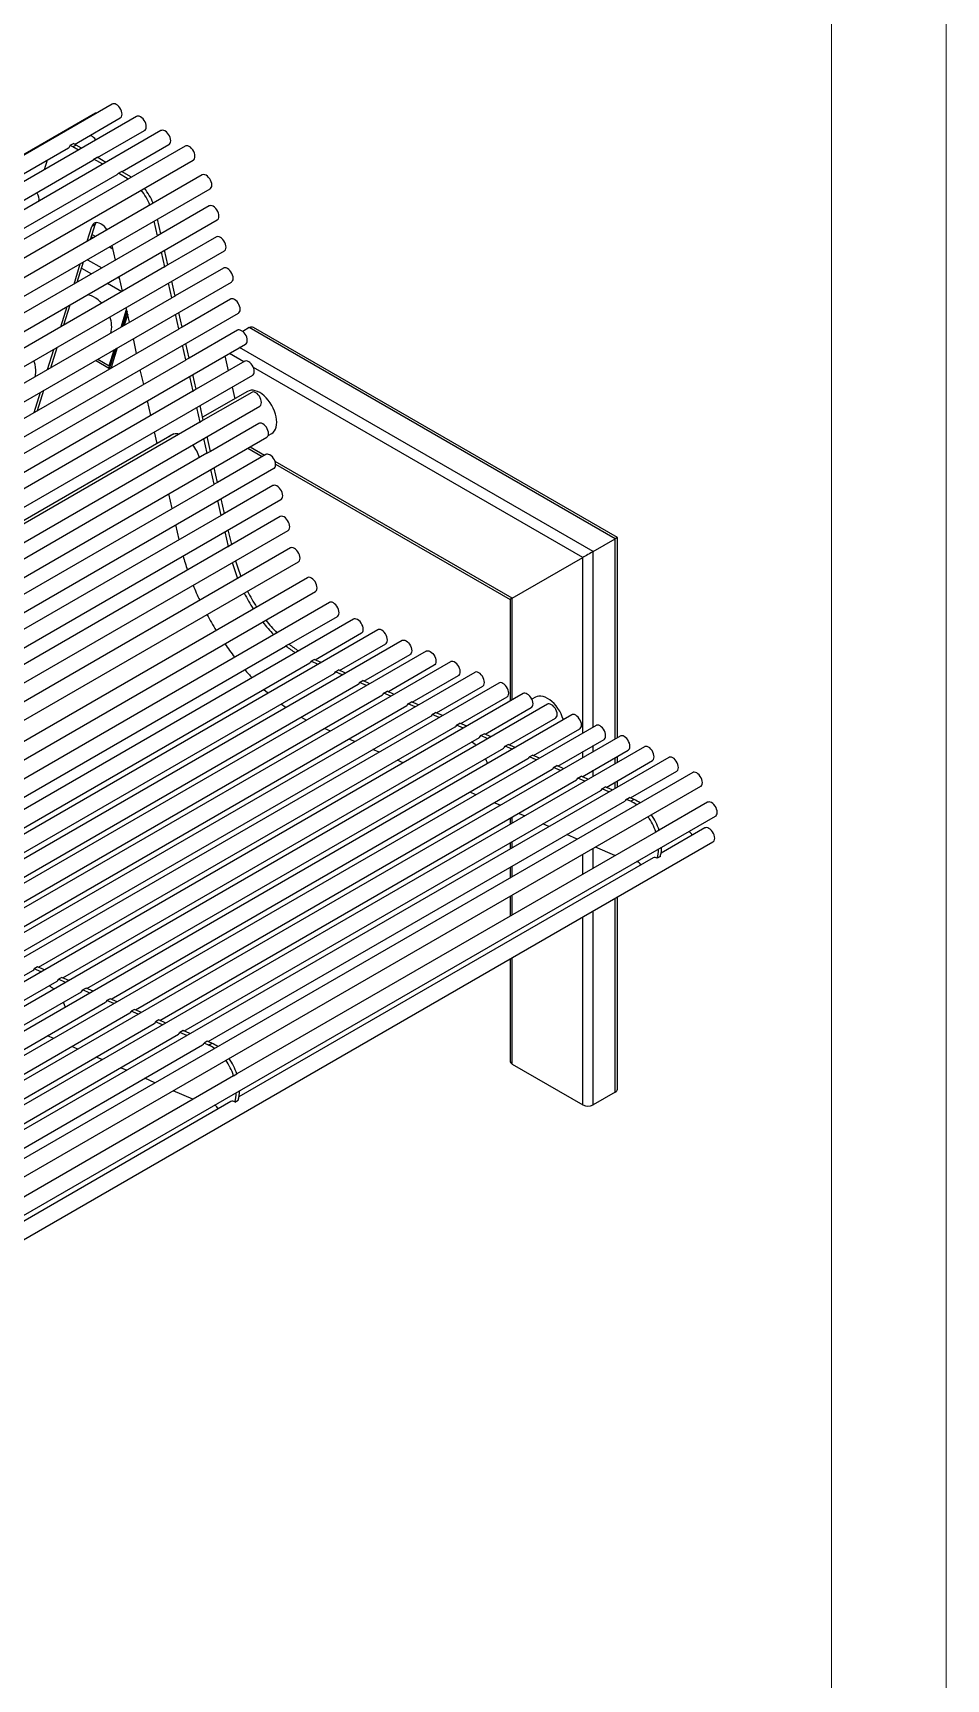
# Model space of a CAD drawing. Header units: millimetres. Extents: x 3563 to 9503, y -2974 to 1226.
# Drawn here: x 8705 to 9503, y -1466 to -28 of the extents above; entities that cross this region are included whole.
import ezdxf

# ---------------------------------------------------------------- set-up
doc = ezdxf.new("R2010")
doc.units = ezdxf.units.MM
doc.layers.add('tabelka', color=155, linetype='Continuous')

# ---------------------------------------------------------------- blocks, each defined once
blk = doc.blocks.new('izometria')
for p, q in [((-1015.1, 3033.8), (-2203, 2348)), ((-1000.4, 3041.9), (-2188.3, 2356.1)), ((-979.2, 3031), (-2167.1, 2345.2)), ((-1033.3, 3006.7), (-993.4, 3029.8)), ((-1013.2, 2995.2), (-972.2, 3018.9)), ((-957.9, 3018.7), (-2145.8, 2332.9)), ((-936.7, 3005.1), (-2124.6, 2319.4)), ((-1034.5, 3007.3), (-1037.3, 3005.7)), ((-1032, 3006.1), (-1034.9, 3004.4)), ((-1027.2, 3003.3), (-1032, 3006.1)), ((-991.9, 2982.9), (-950.9, 3006.6)), ((-2117.6, 2307.2), (-929.7, 2993)), ((-1401.9, 2793.9), (-1038.6, 3003.7)), ((-1381.9, 2782.4), (-1017.4, 2992.8)), ((-1059.5, 2984.6), (-1056.9, 2993.1)), ((-1030, 3001.6), (-1034.9, 3004.4)), ((-1016.5, 2993.8), (-1013.6, 2995.4)), ((-1008.7, 2989.3), (-1016.5, 2993.8)), ((-1005.9, 2991), (-1013.6, 2995.4)), ((-921.9, 2980), (-2109.9, 2294.3)), ((-1360.5, 2770.1), (-996.1, 2980.5)), ((-995.1, 2981.5), (-992.3, 2983.1)), ((-986.4, 2976.4), (-995.1, 2981.5)), ((-983.5, 2978.1), (-992.3, 2983.1)), ((-2102.9, 2282.1), (-914.9, 2967.9)), ((-1065.9, 2964), (-1065.6, 2964.9)), ((-915.7, 2952.9), (-958, 2928.5)), ((-2096.7, 2255), (-908.7, 2940.8)), ((-1022.3, 2922.1), (-1018.3, 2935.1)), ((-1019.4, 2923.7), (-1015.4, 2936.7)), ((-1015.4, 2936.7), (-1018.3, 2935.1)), ((-1010.1, 2937), (-1010.5, 2937.3)), ((-960.8, 2926.9), (-963.7, 2939.7)), ((-958, 2928.5), (-960.9, 2941.4)), ((-961, 2926.8), (-1326.6, 2715.7)), ((-1018.7, 2926.2), (-1016.9, 2925.2)), ((-1015, 2926.3), (-1018.1, 2928.1)), ((-1000.5, 2917.9), (-1001, 2918.2)), ((-997.7, 2905.6), (-1000.6, 2918.5)), ((-961, 2926.8), (-960.8, 2926.9)), ((-958, 2928.5), (-960.8, 2926.9)), ((-909.5, 2925.8), (-951.8, 2901.4)), ((-2090.5, 2227.9), (-902.5, 2913.7)), ((-1031, 2886.3), (-1025.5, 2904.1)), ((-1022.1, 2906), (-1009.5, 2898.8)), ((-1002.9, 2917.1), (-999.9, 2915.4)), ((-954.6, 2899.7), (-957.5, 2912.6)), ((-951.8, 2901.4), (-954.7, 2914.2)), ((-954.8, 2899.7), (-1320.4, 2688.6)), ((-1033.8, 2884.7), (-1028.4, 2902.4)), ((-1027.2, 2898.5), (-1018.6, 2893.5)), ((-995.5, 2890.7), (-994.1, 2889.8)), ((-991.5, 2878.5), (-994.4, 2891.3)), ((-954.8, 2899.7), (-954.6, 2899.7)), ((-951.8, 2901.4), (-954.6, 2899.7)), ((-903.3, 2898.6), (-945.6, 2874.3)), ((-2084.3, 2200.7), (-896.3, 2886.5)), ((-1004.6, 2885.4), (-992, 2878.2)), ((-948.4, 2872.6), (-951.4, 2885.5)), ((-945.6, 2874.2), (-948.5, 2887.1)), ((-948.6, 2872.5), (-1314.2, 2661.4)), ((-1045.4, 2847.3), (-1039.9, 2865)), ((-1042.6, 2849), (-1037.1, 2866.7)), ((-992.7, 2847.1), (-987.9, 2862.6)), ((-987.5, 2860.9), (-991.5, 2847.7)), ((-985.3, 2851.3), (-988.2, 2864.2)), ((-948.6, 2872.5), (-948.4, 2872.6)), ((-945.6, 2874.2), (-948.4, 2872.6)), ((-897.2, 2871.5), (-939.4, 2847.1)), ((-2078.1, 2173.6), (-890.2, 2859.4)), ((-986.9, 2858.5), (-990, 2848.7)), ((-942.2, 2845.5), (-945.2, 2858.3)), ((-939.4, 2847.1), (-942.3, 2860)), ((-939.4, 2847.1), (-942.2, 2845.5)), ((-880.8, 2846.7), (-886.5, 2843.4)), ((-561.3, 2662.2), (-880.8, 2846.7)), ((-559.4, 2663.3), (-877.2, 2846.7)), ((-2071.9, 2146.5), (-884, 2832.3)), ((-942.4, 2845.4), (-1308.1, 2634.3)), ((-979.1, 2824.2), (-982, 2837.1)), ((-942.4, 2845.4), (-942.2, 2845.5)), ((-933.2, 2820), (-936.2, 2832.8)), ((-891, 2844.4), (-933.2, 2820)), ((-936.2, 2818.3), (-1301.9, 2607.2)), ((-1056.9, 2810), (-1051.5, 2827.7)), ((-1054.1, 2811.6), (-1048.6, 2829.3)), ((-1014.9, 2818.1), (-1002.7, 2811)), ((-1013.1, 2819.2), (-1003.1, 2813.4)), ((-1003.1, 2813.4), (-998.8, 2827.4)), ((-997.6, 2828.1), (-1002.4, 2812.7)), ((-996, 2829), (-1001.4, 2811.7)), ((-936.1, 2818.4), (-939, 2831.2)), ((-936.2, 2818.3), (-936.1, 2818.4)), ((-933.2, 2820), (-936.1, 2818.4)), ((-902, 2821.9), (-899.1, 2809)), ((-885.6, 2816.8), (-898.2, 2824.1)), ((-580.6, 2651.1), (-889.2, 2829.3)), ((-2065.7, 2119.4), (-877.8, 2805.1)), ((-1002.4, 2812.7), (-1001.4, 2811.7)), ((-1001.4, 2811.7), (-1001, 2811.6)), ((-972.9, 2797.1), (-975.9, 2809.9)), ((-929.9, 2791.2), (-932.8, 2804.1)), ((-927.1, 2792.9), (-930, 2805.7)), ((-884.8, 2817.3), (-927.1, 2792.9)), ((-589.6, 2645.9), (-877.1, 2811.9)), ((-930.1, 2791.1), (-1295.7, 2580.1)), ((-1068.5, 2772.6), (-1063, 2790.3)), ((-1065.7, 2774.2), (-1060.2, 2791.9)), ((-930.1, 2791.1), (-929.9, 2791.2)), ((-927.1, 2792.9), (-929.9, 2791.2)), ((-882.3, 2791), (-921.5, 2768.4)), ((-878.6, 2790.1), (-920.9, 2765.7)), ((-895.8, 2794.7), (-893.5, 2784.5)), ((-2059.6, 2092.2), (-871.6, 2778)), ((-966.7, 2770), (-969.7, 2782.8)), ((-923.7, 2764.1), (-926.6, 2777)), ((-920.9, 2765.7), (-923.8, 2778.6)), ((-923.9, 2764), (-1289.5, 2552.9)), ((-923.9, 2764), (-923.7, 2764.1)), ((-920.9, 2765.7), (-923.7, 2764.1)), ((-872.4, 2763), (-914.7, 2738.6)), ((-2046.9, 2068.8), (-865.4, 2750.9)), ((-946.7, 2753.8), (-1290.1, 2555.6)), ((-961.2, 2745.5), (-963.5, 2755.7)), ((-917.5, 2737), (-920.4, 2749.8)), ((-914.7, 2738.6), (-917.6, 2751.5)), ((-864.2, 2752.5), (-861.1, 2754.3)), ((-917.7, 2736.9), (-1283.3, 2525.8)), ((-917.7, 2736.9), (-917.5, 2737)), ((-914.7, 2738.6), (-917.5, 2737)), ((-866.3, 2735.9), (-908.5, 2711.5)), ((-882, 2741.3), (-869.4, 2734.1)), ((-867.5, 2735.1), (-880.1, 2742.4)), ((-2020.4, 2053.5), (-859.3, 2723.8)), ((-911.3, 2709.9), (-914.3, 2722.7)), ((-908.5, 2711.5), (-911.4, 2724.3)), ((-651.3, 2610.3), (-858.3, 2729.8)), ((-857.8, 2727.4), (-653.1, 2609.2)), ((-911.5, 2709.8), (-1277.1, 2498.7)), ((-911.5, 2709.8), (-911.3, 2709.9)), ((-908.5, 2711.5), (-911.3, 2709.9)), ((-860.1, 2708.8), (-902.3, 2684.4)), ((-1993.8, 2038.1), (-853.1, 2696.6)), ((-948.2, 2688.6), (-951.1, 2701.4)), ((-905.2, 2682.7), (-908.1, 2695.6)), ((-902.3, 2684.4), (-905.3, 2697.2)), ((-905.3, 2682.6), (-1271, 2471.6)), ((-942, 2661.5), (-944.9, 2674.3)), ((-905.3, 2682.6), (-905.2, 2682.7)), ((-902.3, 2684.4), (-905.2, 2682.7)), ((-853.9, 2681.6), (-896.1, 2657.2)), ((-1967.2, 2022.8), (-846.9, 2669.5)), ((-899, 2655.6), (-901.9, 2668.4)), ((-896.1, 2657.2), (-899.1, 2670.1)), ((-580.6, 2651.1), (-561.3, 2662.2)), ((-561.3, 2487.4), (-561.3, 2662.2)), ((-559.4, 2488.5), (-559.4, 2663.3)), ((-844.9, 2654.3), (-1953, 2014.6)), ((-899.1, 2655.5), (-1264.8, 2444.4)), ((-899.1, 2655.5), (-899, 2655.6)), ((-896.1, 2657.2), (-899, 2655.6)), ((-651.3, 2610.3), (-589.6, 2645.9)), ((-589.6, 2492.6), (-589.6, 2645.9)), ((-580.6, 2497.8), (-580.6, 2651.1)), ((-1939, 2006.5), (-837.9, 2642.1)), ((-830, 2628.2), (-1923, 1997.3)), ((-1909, 1989.2), (-823, 2616.1)), ((-810.9, 2606.7), (-1894.7, 1980.9)), ((-653.1, 2609.2), (-653.1, 2520.4)), ((-651.3, 2521.5), (-651.3, 2610.3)), ((-789.8, 2592.1), (-1871.6, 1967.6)), ((-845.9, 2570.3), (-803.9, 2594.5)), ((-768.6, 2582.7), (-1852.9, 1956.8)), ((-747.4, 2573.5), (-1834.3, 1946)), ((-823.2, 2556.6), (-782.8, 2580)), ((-726.3, 2564.2), (-1818.1, 1933.9)), ((-1214.5, 2357.5), (-849.1, 2568.4)), ((-848.8, 2568.7), (-849.1, 2568.4)), ((-845.9, 2570.3), (-848.8, 2568.7)), ((-802, 2547.3), (-761.6, 2570.6)), ((-780.8, 2538), (-740.4, 2561.3)), ((-705.1, 2554.9), (-1818.1, 1912.4)), ((-683.9, 2545.6), (-1818.1, 1890.9)), ((-1191.9, 2343.8), (-828, 2553.8)), ((-1170.6, 2334.5), (-806.8, 2544.5)), ((-826.8, 2555.3), (-824, 2556.9)), ((-820.7, 2552.6), (-826.8, 2555.3)), ((-817.9, 2554.3), (-824, 2556.9)), ((-805.6, 2546), (-802.8, 2547.7)), ((-799.6, 2543.4), (-805.6, 2546)), ((-796.7, 2545), (-802.8, 2547.7)), ((-759.7, 2528.7), (-719.3, 2552.1)), ((-704.9, 2555), (-705.1, 2554.9)), ((-662.8, 2536.3), (-1818.1, 1869.4)), ((-1149.5, 2325.2), (-785.7, 2535.2)), ((-784.5, 2536.7), (-781.7, 2538.4)), ((-778.4, 2534.1), (-784.5, 2536.7)), ((-775.6, 2535.7), (-781.7, 2538.4)), ((-738.5, 2519.5), (-698.1, 2542.8)), ((-717.3, 2510.2), (-676.9, 2533.5)), ((-641.6, 2527.1), (-1818.1, 1847.9)), ((-620.4, 2517.8), (-1808.4, 1832)), ((-1128.3, 2315.9), (-764.5, 2525.9)), ((-1107.1, 2306.6), (-743.3, 2516.7)), ((-763.3, 2527.5), (-760.5, 2529.1)), ((-757.2, 2524.8), (-763.3, 2527.5)), ((-754.4, 2526.4), (-760.5, 2529.1)), ((-742.2, 2518.2), (-739.3, 2519.8)), ((-736.1, 2515.5), (-742.2, 2518.2)), ((-733.2, 2517.2), (-739.3, 2519.8)), ((-696.2, 2500.9), (-655.8, 2524.2)), ((-631, 2524), (-634.1, 2522.2)), ((-599.3, 2508.5), (-1787.2, 1822.7)), ((-1086, 2297.4), (-722.2, 2507.4)), ((-721, 2508.9), (-718.2, 2510.5)), ((-714.9, 2506.2), (-721, 2508.9)), ((-712.1, 2507.9), (-718.2, 2510.5)), ((-675, 2491.6), (-634.6, 2514.9)), ((-653.8, 2482.3), (-613.4, 2505.7)), ((-578.1, 2499.2), (-1766, 1813.5)), ((-556.9, 2490), (-1744.9, 1804.2)), ((-1064.8, 2288.1), (-701, 2498.1)), ((-1043.6, 2278.8), (-679.9, 2488.8)), ((-809.9, 2494.4), (-815.1, 2496.7)), ((-788.7, 2485.1), (-794, 2487.4)), ((-699.8, 2499.6), (-697, 2501.3)), ((-693.7, 2497), (-699.8, 2499.6)), ((-690.9, 2498.6), (-697, 2501.3)), ((-678.7, 2490.4), (-675.8, 2492)), ((-672.6, 2487.7), (-678.7, 2490.4)), ((-669.7, 2489.3), (-675.8, 2492)), ((-632.7, 2473.1), (-592.3, 2496.4)), ((-611.5, 2463.8), (-571.1, 2487.1)), ((-535.8, 2480.7), (-1723.7, 1794.9)), ((-1022.5, 2269.5), (-658.7, 2479.5)), ((-767.5, 2475.9), (-772.8, 2478.2)), ((-657.5, 2481.1), (-654.7, 2482.7)), ((-651.4, 2478.4), (-657.5, 2481.1)), ((-648.6, 2480), (-654.7, 2482.7)), ((-636.3, 2471.8), (-633.5, 2473.4)), ((-627.4, 2470.8), (-633.5, 2473.4)), ((-590.3, 2454.5), (-549.9, 2477.8)), ((-589.6, 2471.1), (-589.6, 2476.4)), ((-580.6, 2476.3), (-580.6, 2481.7)), ((-514.6, 2471.4), (-1702.6, 1785.6)), ((-493.7, 2458.2), (-1681.6, 1772.4)), ((-1001.3, 2260.3), (-637.5, 2470.3)), ((-980.1, 2251), (-616.4, 2461)), ((-746.4, 2466.6), (-751.6, 2468.9)), ((-630.2, 2469.1), (-636.3, 2471.8)), ((-615.2, 2462.5), (-612.3, 2464.2)), ((-609.1, 2459.9), (-615.2, 2462.5)), ((-606.3, 2461.5), (-612.3, 2464.2)), ((-580.6, 2454.8), (-580.6, 2460.2)), ((-569.2, 2445.2), (-528.8, 2468.6)), ((-561.3, 2465.9), (-561.3, 2471.3)), ((-559.4, 2467), (-559.4, 2472.3)), ((-548, 2436), (-507.6, 2459.3)), ((-1674.6, 1760.3), (-486.7, 2446.1)), ((-959, 2241.7), (-595.2, 2451.7)), ((-594, 2453.2), (-591.2, 2454.9)), ((-587.9, 2450.6), (-594, 2453.2)), ((-585.1, 2452.2), (-591.2, 2454.9)), ((-589.6, 2454.2), (-589.6, 2454.9)), ((-572.8, 2444), (-570, 2445.6)), ((-566.8, 2441.3), (-572.8, 2444)), ((-563.9, 2442.9), (-570, 2445.6)), ((-561.3, 2444.4), (-561.3, 2449.8)), ((-559.4, 2445.5), (-559.4, 2450.9)), ((-937.8, 2232.4), (-574, 2442.4)), ((-916.6, 2223.2), (-552.9, 2433.2)), ((-682.9, 2438.8), (-688.1, 2441.1)), ((-661.7, 2429.5), (-667, 2431.8)), ((-551.7, 2434.7), (-548.8, 2436.3)), ((-547.7, 2433), (-551.7, 2434.7)), ((-544.9, 2434.6), (-548.8, 2436.3)), ((-544.9, 2434.6), (-547.7, 2433)), ((-480.7, 2432.2), (-523.1, 2407.8)), ((-1661.7, 1734.3), (-473.7, 2420.1)), ((-653.1, 2418.3), (-653.1, 2412.9)), ((-651.3, 2414), (-651.3, 2419.3)), ((-640.6, 2420.2), (-645.8, 2422.5)), ((-526, 2406.1), (-891.7, 2195)), ((-619.4, 2410.9), (-624.6, 2413.2)), ((-594.5, 2400), (-603.5, 2403.9)), ((-523.1, 2407.8), (-525.9, 2406.2)), ((-523.2, 2407.7), (-523.1, 2407.8)), ((-483, 2409.7), (-521.2, 2387.7)), ((-1663.9, 1711.8), (-476, 2397.6)), ((-653.1, 2396.8), (-653.1, 2391.4)), ((-651.3, 2392.5), (-651.3, 2397.8)), ((-589.6, 2369.4), (-589.6, 2386.6)), ((-580.6, 2374.6), (-580.6, 2391.9)), ((-561.6, 2385.6), (-578.6, 2393)), ((-528.2, 2383.6), (-889.8, 2174.9)), ((-653.1, 2375.3), (-653.1, 2366.1)), ((-651.3, 2367.2), (-651.3, 2376.4)), ((-521.9, 2384.9), (-524.8, 2383.3)), ((-653.1, 2350), (-653.1, 2332.7)), ((-651.3, 2333.8), (-651.3, 2351)), ((-561.3, 2179.1), (-561.3, 2348.3)), ((-559.4, 2181.7), (-559.4, 2349.4)), ((-589.6, 2168), (-589.6, 2332)), ((-580.6, 2168), (-580.6, 2337.2)), ((-1065.6, 2288.5), (-1068.5, 2286.8)), ((-1062.4, 2284.2), (-1068.5, 2286.8)), ((-1059.5, 2285.8), (-1065.6, 2288.5)), ((-653.1, 2295.3), (-653.1, 2206.2)), ((-651.3, 2203.6), (-651.3, 2296.4)), ((-1427.8, 2078.5), (-1069.7, 2285.3)), ((-1406.6, 2069.3), (-1048.5, 2276)), ((-1044.5, 2279.2), (-1047.3, 2277.6)), ((-1041.2, 2274.9), (-1047.3, 2277.6)), ((-1038.4, 2276.5), (-1044.5, 2279.2)), ((-1385.5, 2060), (-1027.3, 2266.7)), ((-1364.3, 2050.7), (-1006.2, 2257.5)), ((-1023.3, 2269.9), (-1026.1, 2268.3)), ((-1020, 2265.6), (-1026.1, 2268.3)), ((-1017.2, 2267.2), (-1023.3, 2269.9)), ((-1002.1, 2260.6), (-1005, 2259)), ((-998.9, 2256.3), (-1005, 2259)), ((-996.1, 2258), (-1002.1, 2260.6)), ((-1343.1, 2041.4), (-985, 2248.2)), ((-981, 2251.3), (-983.8, 2249.7)), ((-977.7, 2247.1), (-983.8, 2249.7)), ((-974.9, 2248.7), (-981, 2251.3)), ((-1322, 2032.2), (-963.8, 2238.9)), ((-1300.8, 2022.9), (-942.7, 2229.6)), ((-1051.5, 2225.9), (-1056.8, 2228.2)), ((-959.8, 2242.1), (-962.6, 2240.4)), ((-956.6, 2237.8), (-962.6, 2240.4)), ((-953.7, 2239.4), (-959.8, 2242.1)), ((-938.6, 2232.8), (-941.5, 2231.2)), ((-935.4, 2228.5), (-941.5, 2231.2)), ((-932.6, 2230.1), (-938.6, 2232.8)), ((-1279.6, 2013.6), (-921.5, 2220.3)), ((-1030.4, 2216.7), (-1035.6, 2219)), ((-917.5, 2223.5), (-920.3, 2221.9)), ((-916.4, 2220.2), (-920.3, 2221.9)), ((-913.6, 2221.8), (-917.5, 2223.5)), ((-916.4, 2220.2), (-913.6, 2221.8)), ((-1009.2, 2207.4), (-1014.4, 2209.7)), ((-988, 2198.1), (-993.3, 2200.4)), ((-651.3, 2203.6), (-589.6, 2168)), ((-894.6, 2193.3), (-1254.7, 1985.4)), ((-963.1, 2187.2), (-972.1, 2191.1)), ((-894.5, 2193.3), (-891.7, 2195)), ((-891.7, 2195), (-891.8, 2194.9)), ((-896.9, 2170.8), (-1252.8, 1965.3)), ((-930.2, 2172.8), (-947.2, 2180.2)), ((-893.4, 2170.4), (-890.6, 2172.1)), ((-561.3, 2179.1), (-580.6, 2168))]:
    blk.add_line(p, q)
at = {"flags": 128}
for points in [[(-1013.8, 3034.2), (-1014.7, 3034), (-1015.1, 3033.8)], [(-993.4, 3029.8), (-993, 3030.1), (-992.4, 3030.8), (-992, 3031.8), (-991.9, 3033), (-992, 3034.3), (-992.4, 3035.8), (-993, 3037.2), (-993.8, 3038.5), (-994.7, 3039.8), (-995.8, 3040.8), (-996.9, 3041.6), (-998, 3042.1), (-999, 3042.2), (-999.9, 3042.1), (-1000.4, 3041.9)], [(-972.2, 3018.9), (-971.8, 3019.2), (-971.2, 3019.9), (-970.8, 3020.9), (-970.7, 3022.1), (-970.8, 3023.4), (-971.2, 3024.9), (-971.8, 3026.3), (-972.6, 3027.6), (-973.5, 3028.9), (-974.6, 3029.9), (-975.7, 3030.7), (-976.8, 3031.2), (-977.8, 3031.3), (-978.8, 3031.2), (-979.2, 3031)], [(-950.9, 3006.6), (-950.5, 3006.8), (-949.9, 3007.6), (-949.5, 3008.6), (-949.4, 3009.8), (-949.5, 3011.1), (-949.9, 3012.6), (-950.5, 3014), (-951.3, 3015.3), (-952.2, 3016.6), (-953.2, 3017.6), (-954.4, 3018.4), (-955.5, 3018.9), (-956.5, 3019), (-957.4, 3018.9), (-957.9, 3018.7)], [(-1014.7, 3010.5), (-1015.7, 3011.7), (-1016.7, 3012.7), (-1017.8, 3013.5), (-1018.9, 3014), (-1020, 3014.2), (-1020.4, 3014.2)], [(-929.7, 2993), (-929.2, 2993.3), (-928.7, 2994.1), (-928.3, 2995.1), (-928.2, 2996.3), (-928.4, 2997.7), (-928.7, 2999.1), (-929.3, 3000.5), (-930.1, 3001.9), (-931.1, 3003.1), (-932.1, 3004.1), (-933.2, 3004.8), (-934.3, 3005.3), (-935.4, 3005.5), (-936.3, 3005.3), (-936.7, 3005.1)], [(-1016.5, 2993.8), (-1017, 2993), (-1017.4, 2992.8)], [(-995.1, 2981.5), (-995.7, 2980.7), (-996.1, 2980.5)], [(-914.9, 2967.9), (-914.6, 2968.2), (-914, 2968.9), (-913.6, 2969.9), (-913.5, 2971.1), (-913.6, 2972.5), (-914, 2973.9), (-914.6, 2975.3), (-915.3, 2976.7), (-916.3, 2977.9), (-917.3, 2978.9), (-918.4, 2979.7), (-919.5, 2980.2), (-920.6, 2980.4), (-921.5, 2980.2), (-921.9, 2980)], [(-908.7, 2940.8), (-908.3, 2941), (-907.8, 2941.8), (-907.4, 2942.8), (-907.3, 2944), (-907.4, 2945.3), (-907.8, 2946.7), (-908.3, 2948.2), (-909.1, 2949.5), (-910.1, 2950.8), (-911.1, 2951.8), (-912.2, 2952.6), (-913.3, 2953), (-914.4, 2953.2), (-915.3, 2953.1), (-915.7, 2952.9)], [(-1010.5, 2937.3), (-1011.8, 2937.9), (-1013, 2938.3), (-1014.2, 2938.4), (-1015.3, 2938.2), (-1016.3, 2937.8), (-1017.1, 2937.1), (-1017.8, 2936.2), (-1018.3, 2935.1)], [(-1014.6, 2938.3), (-1014.9, 2937.8), (-1015.4, 2936.7)], [(-902.5, 2913.7), (-902.2, 2913.9), (-901.6, 2914.7), (-901.2, 2915.7), (-901.1, 2916.9), (-901.2, 2918.2), (-901.6, 2919.6), (-902.2, 2921), (-902.9, 2922.4), (-903.9, 2923.6), (-904.9, 2924.7), (-906, 2925.4), (-907.1, 2925.9), (-908.2, 2926.1), (-909.1, 2926), (-909.5, 2925.8)], [(-896.3, 2886.5), (-896, 2886.8), (-895.4, 2887.5), (-895, 2888.5), (-894.9, 2889.7), (-895, 2891.1), (-895.4, 2892.5), (-896, 2893.9), (-896.8, 2895.3), (-897.7, 2896.5), (-898.7, 2897.5), (-899.8, 2898.3), (-901, 2898.8), (-902, 2899), (-902.9, 2898.8), (-903.3, 2898.6)], [(-1009.6, 2868), (-1010.9, 2869.3), (-1012.8, 2871), (-1014.7, 2872.4), (-1016.7, 2873.6), (-1018.6, 2874.4), (-1020.5, 2875), (-1022.3, 2875.2)], [(-890.2, 2859.4), (-889.8, 2859.7), (-889.2, 2860.4), (-888.8, 2861.4), (-888.7, 2862.6), (-888.8, 2863.9), (-889.2, 2865.4), (-889.8, 2866.8), (-890.6, 2868.1), (-891.5, 2869.4), (-892.6, 2870.4), (-893.7, 2871.2), (-894.8, 2871.7), (-895.8, 2871.8), (-896.8, 2871.7), (-897.2, 2871.5)], [(-884, 2832.3), (-883.6, 2832.5), (-883, 2833.3), (-882.7, 2834.3), (-882.5, 2835.5), (-882.7, 2836.8), (-883, 2838.2), (-883.6, 2839.7), (-884.4, 2841), (-885.3, 2842.2), (-886.4, 2843.3), (-887.5, 2844), (-888.6, 2844.5), (-889.6, 2844.7), (-890.6, 2844.6), (-891, 2844.4)], [(-1067.8, 2803.7), (-1067.4, 2805.3), (-1067.1, 2807.4), (-1067.1, 2809.6), (-1067.3, 2812), (-1067.8, 2814.5), (-1068.5, 2817), (-1068.8, 2817.7)], [(-877.8, 2805.1), (-877.4, 2805.4), (-876.8, 2806.2), (-876.5, 2807.1), (-876.4, 2808.3), (-876.5, 2809.7), (-876.8, 2811.1), (-877.4, 2812.5), (-878.2, 2813.9), (-879.2, 2815.1), (-880.2, 2816.1), (-881.3, 2816.9), (-882.4, 2817.4), (-883.4, 2817.6), (-884.4, 2817.5), (-884.8, 2817.3)], [(-856.7, 2764), (-856.9, 2766.3), (-857.2, 2768.7), (-857.9, 2771.2), (-858.7, 2773.8), (-859.8, 2776.3), (-861.1, 2778.7), (-862.6, 2781.1), (-864.2, 2783.3), (-866, 2785.3), (-867.8, 2787.1), (-869.8, 2788.7), (-871.7, 2789.9), (-873.7, 2790.9), (-875.6, 2791.6), (-877.5, 2791.9), (-879.2, 2791.9), (-880.8, 2791.6), (-882.3, 2791)], [(-871.6, 2778), (-871.2, 2778.3), (-870.7, 2779), (-870.3, 2780), (-870.2, 2781.2), (-870.3, 2782.6), (-870.7, 2784), (-871.2, 2785.4), (-872, 2786.8), (-873, 2788), (-874, 2789), (-875.1, 2789.8), (-876.2, 2790.3), (-877.3, 2790.5), (-878.2, 2790.3), (-878.6, 2790.1)], [(-865.4, 2750.9), (-865.1, 2751.2), (-864.5, 2751.9), (-864.1, 2752.9), (-864, 2754.1), (-864.1, 2755.4), (-864.5, 2756.9), (-865.1, 2758.3), (-865.9, 2759.6), (-866.8, 2760.9), (-867.8, 2761.9), (-868.9, 2762.7), (-870, 2763.2), (-871.1, 2763.3), (-872, 2763.2), (-872.4, 2763)], [(-861.1, 2754.3), (-861.1, 2754.3), (-859.8, 2755.2), (-858.7, 2756.5), (-857.9, 2758), (-857.2, 2759.8), (-856.9, 2761.8), (-856.7, 2764)], [(-948, 2753), (-947.5, 2753.6), (-947.5, 2753.6)], [(-859.3, 2723.8), (-858.9, 2724), (-858.3, 2724.8), (-857.9, 2725.8), (-857.8, 2727), (-857.9, 2728.3), (-858.3, 2729.7), (-858.9, 2731.2), (-859.7, 2732.5), (-860.6, 2733.7), (-861.7, 2734.8), (-862.8, 2735.5), (-863.9, 2736), (-864.9, 2736.2), (-865.8, 2736.1), (-866.3, 2735.9)], [(-853.1, 2696.6), (-852.7, 2696.9), (-852.1, 2697.6), (-851.7, 2698.6), (-851.6, 2699.8), (-851.7, 2701.2), (-852.1, 2702.6), (-852.7, 2704), (-853.5, 2705.4), (-854.4, 2706.6), (-855.5, 2707.6), (-856.6, 2708.4), (-857.7, 2708.9), (-858.7, 2709.1), (-859.7, 2708.9), (-860.1, 2708.8)], [(-846.9, 2669.5), (-846.5, 2669.8), (-845.9, 2670.5), (-845.6, 2671.5), (-845.4, 2672.7), (-845.6, 2674.1), (-845.9, 2675.5), (-846.5, 2676.9), (-847.3, 2678.3), (-848.2, 2679.5), (-849.3, 2680.5), (-850.4, 2681.3), (-851.5, 2681.8), (-852.5, 2682), (-853.5, 2681.8), (-853.9, 2681.6)], [(-837.9, 2642.1), (-837.6, 2642.4), (-837, 2643.1), (-836.6, 2644.1), (-836.5, 2645.3), (-836.6, 2646.7), (-837, 2648.1), (-837.6, 2649.5), (-838.4, 2650.9), (-839.3, 2652.1), (-840.3, 2653.1), (-841.4, 2653.9), (-842.5, 2654.4), (-843.6, 2654.6), (-844.5, 2654.4), (-844.9, 2654.3)], [(-823, 2616.1), (-822.6, 2616.4), (-822.1, 2617.1), (-821.7, 2618.1), (-821.6, 2619.3), (-821.7, 2620.7), (-822.1, 2622.1), (-822.6, 2623.5), (-823.4, 2624.9), (-824.4, 2626.1), (-825.4, 2627.1), (-826.5, 2627.9), (-827.6, 2628.4), (-828.7, 2628.6), (-829.6, 2628.4), (-830, 2628.2)], [(-803.9, 2594.5), (-803.5, 2594.8), (-802.9, 2595.5), (-802.5, 2596.5), (-802.4, 2597.7), (-802.5, 2599.1), (-802.9, 2600.5), (-803.5, 2601.9), (-804.3, 2603.3), (-805.2, 2604.5), (-806.3, 2605.5), (-807.4, 2606.3), (-808.5, 2606.8), (-809.5, 2607), (-810.4, 2606.8), (-810.9, 2606.7)], [(-782.8, 2580), (-782.4, 2580.2), (-781.8, 2581), (-781.4, 2582), (-781.3, 2583.2), (-781.4, 2584.5), (-781.8, 2585.9), (-782.4, 2587.4), (-783.2, 2588.7), (-784.1, 2589.9), (-785.2, 2591), (-786.3, 2591.7), (-787.4, 2592.2), (-788.4, 2592.4), (-789.3, 2592.3), (-789.8, 2592.1)], [(-761.6, 2570.6), (-761.2, 2570.9), (-760.6, 2571.6), (-760.3, 2572.6), (-760.1, 2573.8), (-760.3, 2575.2), (-760.6, 2576.6), (-761.2, 2578), (-762, 2579.4), (-762.9, 2580.6), (-764, 2581.6), (-765.1, 2582.4), (-766.2, 2582.9), (-767.2, 2583.1), (-768.2, 2582.9), (-768.6, 2582.7)], [(-747.4, 2573.5), (-747, 2573.6), (-746.1, 2573.8), (-745, 2573.6), (-743.9, 2573.1), (-742.8, 2572.3), (-741.8, 2571.3), (-740.8, 2570.1), (-740, 2568.7), (-739.5, 2567.3), (-739.1, 2565.9), (-739, 2564.5), (-739.1, 2563.3), (-739.5, 2562.3), (-740, 2561.6), (-740.4, 2561.3)], [(-726.3, 2564.2), (-725.8, 2564.4), (-724.9, 2564.5), (-723.9, 2564.3), (-722.8, 2563.8), (-721.7, 2563.1), (-720.6, 2562), (-719.7, 2560.8), (-718.9, 2559.4), (-718.3, 2558), (-717.9, 2556.6), (-717.8, 2555.3), (-717.9, 2554.1), (-718.3, 2553.1), (-718.9, 2552.3), (-719.3, 2552.1)], [(-826.8, 2555.3), (-827.3, 2554.4), (-828, 2553.8)], [(-698.1, 2542.8), (-697.5, 2543.2), (-697, 2544), (-696.7, 2545.1), (-696.7, 2546.3), (-696.8, 2547.7), (-697.3, 2549.1), (-697.9, 2550.6), (-698.8, 2551.9), (-699.7, 2553.1), (-700.8, 2554), (-701.9, 2554.7), (-703, 2555.1), (-704, 2555.2), (-704.9, 2555)], [(-676.9, 2533.5), (-676.6, 2533.8), (-676, 2534.5), (-675.6, 2535.5), (-675.5, 2536.7), (-675.6, 2538.1), (-676, 2539.5), (-676.6, 2540.9), (-677.3, 2542.3), (-678.3, 2543.5), (-679.3, 2544.5), (-680.4, 2545.3), (-681.5, 2545.8), (-682.6, 2546), (-683.5, 2545.8), (-683.9, 2545.6)], [(-868, 2530.7), (-864.9, 2527.9), (-864.4, 2527.4)], [(-655.8, 2524.2), (-655.4, 2524.5), (-654.8, 2525.2), (-654.4, 2526.2), (-654.3, 2527.4), (-654.4, 2528.8), (-654.8, 2530.2), (-655.4, 2531.6), (-656.2, 2533), (-657.1, 2534.2), (-658.2, 2535.2), (-659.3, 2536), (-660.4, 2536.5), (-661.4, 2536.7), (-662.3, 2536.5), (-662.8, 2536.3)], [(-852.8, 2517.9), (-849.4, 2515.4), (-848.8, 2515)], [(-634.6, 2514.9), (-634.2, 2515.2), (-633.6, 2516), (-633.3, 2517), (-633.1, 2518.2), (-633.3, 2519.5), (-633.6, 2520.9), (-634.2, 2522.3), (-635, 2523.7), (-635.9, 2524.9), (-637, 2525.9), (-638.1, 2526.7), (-639.2, 2527.2), (-640.2, 2527.4), (-641.2, 2527.3), (-641.6, 2527.1)], [(-606.6, 2504.3), (-607.5, 2506.8), (-608.5, 2509.3), (-609.8, 2511.7), (-611.3, 2514.1), (-612.9, 2516.3), (-614.7, 2518.3), (-616.6, 2520.1), (-618.5, 2521.6), (-620.4, 2522.9), (-622.4, 2523.9), (-624.3, 2524.6), (-626.2, 2524.9), (-627.9, 2524.9), (-629.6, 2524.6), (-631, 2524)], [(-613.4, 2505.7), (-613.1, 2505.9), (-612.5, 2506.7), (-612.1, 2507.7), (-612, 2508.9), (-612.1, 2510.2), (-612.5, 2511.6), (-613.1, 2513.1), (-613.8, 2514.4), (-614.8, 2515.6), (-615.8, 2516.7), (-616.9, 2517.4), (-618, 2517.9), (-619.1, 2518.1), (-620, 2518), (-620.4, 2517.8)], [(-835.5, 2506.5), (-833.6, 2505.4), (-830.7, 2503.9)], [(-592.3, 2496.4), (-591.9, 2496.7), (-591.3, 2497.4), (-590.9, 2498.4), (-590.8, 2499.6), (-590.9, 2500.9), (-591.3, 2502.4), (-591.9, 2503.8), (-592.7, 2505.1), (-593.6, 2506.4), (-594.7, 2507.4), (-595.8, 2508.2), (-596.9, 2508.7), (-597.9, 2508.8), (-598.9, 2508.7), (-599.3, 2508.5)], [(-571.1, 2487.1), (-570.7, 2487.4), (-570.1, 2488.1), (-569.8, 2489.1), (-569.7, 2490.3), (-569.8, 2491.7), (-570.1, 2493.1), (-570.7, 2494.5), (-571.5, 2495.9), (-572.5, 2497.1), (-573.5, 2498.1), (-574.6, 2498.9), (-575.7, 2499.4), (-576.8, 2499.6), (-577.7, 2499.4), (-578.1, 2499.2)], [(-549.9, 2477.8), (-549.6, 2478.1), (-549, 2478.8), (-548.6, 2479.8), (-548.5, 2481), (-548.6, 2482.4), (-549, 2483.8), (-549.6, 2485.2), (-550.4, 2486.6), (-551.3, 2487.8), (-552.3, 2488.8), (-553.4, 2489.6), (-554.5, 2490.1), (-555.6, 2490.3), (-556.5, 2490.1), (-556.9, 2490)], [(-528.8, 2468.6), (-528.4, 2468.8), (-527.8, 2469.6), (-527.5, 2470.6), (-527.3, 2471.8), (-527.5, 2473.1), (-527.8, 2474.5), (-528.4, 2476), (-529.2, 2477.3), (-530.1, 2478.5), (-531.2, 2479.6), (-532.3, 2480.3), (-533.4, 2480.8), (-534.4, 2481), (-535.4, 2480.9), (-535.8, 2480.7)], [(-507.6, 2459.3), (-507.2, 2459.5), (-506.7, 2460.3), (-506.3, 2461.3), (-506.2, 2462.5), (-506.3, 2463.8), (-506.7, 2465.2), (-507.2, 2466.7), (-508, 2468), (-509, 2469.3), (-510, 2470.3), (-511.1, 2471.1), (-512.2, 2471.6), (-513.3, 2471.7), (-514.2, 2471.6), (-514.6, 2471.4)], [(-486.7, 2446.1), (-486.3, 2446.3), (-485.7, 2447.1), (-485.3, 2448.1), (-485.2, 2449.3), (-485.3, 2450.6), (-485.7, 2452), (-486.3, 2453.5), (-487.1, 2454.8), (-488, 2456), (-489.1, 2457.1), (-490.2, 2457.8), (-491.3, 2458.3), (-492.3, 2458.5), (-493.3, 2458.4), (-493.7, 2458.2)], [(-473.7, 2420.1), (-473.3, 2420.4), (-472.8, 2421.1), (-472.4, 2422.1), (-472.3, 2423.3), (-472.4, 2424.7), (-472.8, 2426.1), (-473.3, 2427.5), (-474.1, 2428.9), (-475.1, 2430.1), (-476.1, 2431.1), (-477.2, 2431.9), (-478.3, 2432.4), (-479.4, 2432.6), (-480.3, 2432.4), (-480.7, 2432.2)], [(-476, 2397.6), (-475.6, 2397.9), (-475, 2398.6), (-474.7, 2399.6), (-474.5, 2400.8), (-474.7, 2402.1), (-475, 2403.6), (-475.6, 2405), (-476.4, 2406.3), (-477.3, 2407.6), (-478.4, 2408.6), (-479.5, 2409.4), (-480.6, 2409.9), (-481.6, 2410), (-482.6, 2409.9), (-483, 2409.7)], [(-1043.2, 2257.6), (-1042.3, 2255.6), (-1041.5, 2253.2)]]:
    blk.add_lwpolyline(points, dxfattribs=at)
for centre, radius, start, end in [((-1040.1, 3006.1), 2.89, 301.9473, 351.0397), ((-1047.8, 2982), 25.9, 59.914, 65.9614), ((-1045, 2983.7), 25.9, 59.914, 65.9614), ((-1072.6, 2959.1), 8.26, 345.9319, 36.1961), ((-1015.1, 2934.5), 51.3, 21.9143, 38.9077), ((-1012.3, 2936.2), 51.3, 21.9143, 38.9077), ((-1018.7, 2923.2), 16.3, 33.0326, 58.1152), ((-1022.2, 2847.9), 21.3, 343.5276, 22.3614), ((-944.7, 2745.4), 8.53, 71.4006, 135.6482), ((-958.9, 2722.3), 36.3, 17.3424, 37.3027), ((-713.8, 2709.9), 233.3, 195.5613, 198.7318), ((-761.4, 2679), 139.4, 195.644, 201.5943), ((-758.5, 2680.6), 139.4, 195.644, 201.5943), ((-689.6, 2718.8), 259.1, 202.0209, 205.178), ((-743.6, 2686.9), 155.6, 206.8939, 212.7857), ((-746.4, 2685.2), 155.6, 206.8939, 212.7857), ((-681.3, 2722.8), 268.3, 208.1979, 211.6144), ((-759.2, 2675.5), 139.5, 218.0483, 224.0197), ((-756.4, 2677.1), 139.5, 218.0483, 224.0197), ((-689.4, 2717.3), 258.5, 214.6238, 217.8037), ((-784.6, 2647.6), 101.7, 230.8886, 236.5584), ((-781.8, 2649.2), 101.7, 230.8886, 236.5584), ((-705.1, 2704.5), 238.2, 221.0915, 223.3488), ((-808.2, 2546.8), 2.67, 300.8348, 343.515), ((-787, 2537.5), 2.67, 300.821, 343.5274), ((-765.9, 2528.2), 2.67, 300.8334, 343.5164), ((-744.7, 2518.9), 2.67, 300.8085, 343.5385), ((-723.6, 2509.7), 2.67, 300.8302, 343.5196), ((-702.4, 2500.4), 2.67, 300.8082, 343.5387), ((-681.2, 2491.1), 2.67, 300.8365, 343.5135), ((-699.6, 2463.4), 25, 47.6575, 59.2185), ((-660.1, 2481.8), 2.67, 300.8334, 343.5164), ((-705.9, 2455.9), 34.6, 16.9823, 24.7331), ((-638.9, 2472.6), 2.67, 300.8084, 343.5387), ((-617.7, 2463.3), 2.67, 300.8336, 343.516), ((-596.6, 2454), 2.67, 300.8336, 343.5164), ((-575.4, 2444.7), 2.67, 300.8365, 343.5135), ((-554.2, 2435.5), 2.67, 300.8268, 343.5227), ((-559.4, 2407), 28.5, 53.8246, 65.908), ((-556.5, 2408.6), 28.5, 53.8246, 65.908), ((-574.2, 2390.5), 50.8, 17.9887, 35.104), ((-571.3, 2392.1), 50.8, 17.9887, 35.104), ((-501.3, 2398.6), 9.01, 32.8708, 62.3464), ((-546.2, 2390.5), 22.6, 341.3012, 2.0769), ((-543.4, 2392.1), 22.6, 341.3012, 2.0769), ((-546.5, 2372.6), 8.91, 32.687, 62.5302), ((-526.8, 2380.5), 3.42, 53.69, 115.2804), ((-1071, 2287.6), 2.67, 300.8082, 343.5387), ((-1067.7, 2251.2), 24.1, 47.4547, 59.4212), ((-1049.9, 2278.3), 2.67, 300.8365, 343.5135), ((-1028.7, 2269), 2.67, 300.8334, 343.5164), ((-1007.5, 2259.8), 2.67, 300.8084, 343.5387), ((-986.4, 2250.5), 2.67, 300.8336, 343.516), ((-965.2, 2241.2), 2.67, 300.8336, 343.5164), ((-944, 2231.9), 2.67, 300.8365, 343.5135), ((-922.9, 2222.6), 2.67, 300.8268, 343.5227), ((-928, 2194.2), 28.5, 53.8246, 65.908), ((-925.2, 2195.8), 28.5, 53.8246, 65.908), ((-942.8, 2177.7), 50.8, 17.9887, 35.104), ((-940, 2179.3), 50.8, 17.9887, 35.104), ((-649.9, 2206.5), 3.22, 185.6939, 245.6265), ((-895.4, 2167.7), 3.42, 53.69, 115.2804), ((-914.8, 2177.7), 22.6, 341.3012, 2.0769), ((-912, 2179.3), 22.6, 341.3012, 2.0769), ((-562.6, 2182), 3.22, 294.3755, 354.3041), ((-915.2, 2159.7), 8.91, 32.687, 62.5302), ((-585.1, 2176.7), 9.84, 242.6097, 297.3903)]:
    blk.add_arc(centre, radius, start, end)
for centre, major_axis, ratio, start_param, end_param in [((-879.4, 2840.6), (1.09, 6.51), 0.706193, 6.02545, 6.810767), ((-998.6, 2816), (4.34, 4.86), 0.388361, 2.436474, 3.418654), ((-565.8, 2659.6), (6.4, 3.7), 0.00007, 6.283145, 7.068543), ((-565.8, 2659.6), (6.4, 3.7), 0.00007, 0.000041, 0.785358), ((-585.1, 2648.5), (6.4, 3.7), 0.00007, 0.785358, 2.356154), ((-585.1, 2648.5), (6.4, 3.7), 0.00007, 0.785358, 2.356154), ((-646.7, 2612.9), (6.4, 3.7), 0.00007, 2.356154, 3.141552), ((-646.7, 2612.9), (6.4, 3.7), 0.00007, 2.356154, 3.141633)]:
    blk.add_ellipse(centre, major_axis=major_axis, ratio=ratio, start_param=start_param, end_param=end_param)

msp = doc.modelspace()

# ---------------------------------------------------------------- linework, layer by layer
at = {"layer": 'tabelka', "lineweight": 5}
for points in [[(3562.52, 1226.33), (9502.52, 1226.33), (9502.52, -2973.67), (3562.52, -2973.67)], [(3662.52, 1126.33), (9402.52, 1126.33), (9402.52, -2873.67), (3662.52, -2873.67)]]:
    msp.add_lwpolyline(points, close=True, dxfattribs=at)

# ---------------------------------------------------------------- block references
msp.add_blockref('izometria', (9775.02, -3132.26))

doc.saveas('drawing.dxf')
